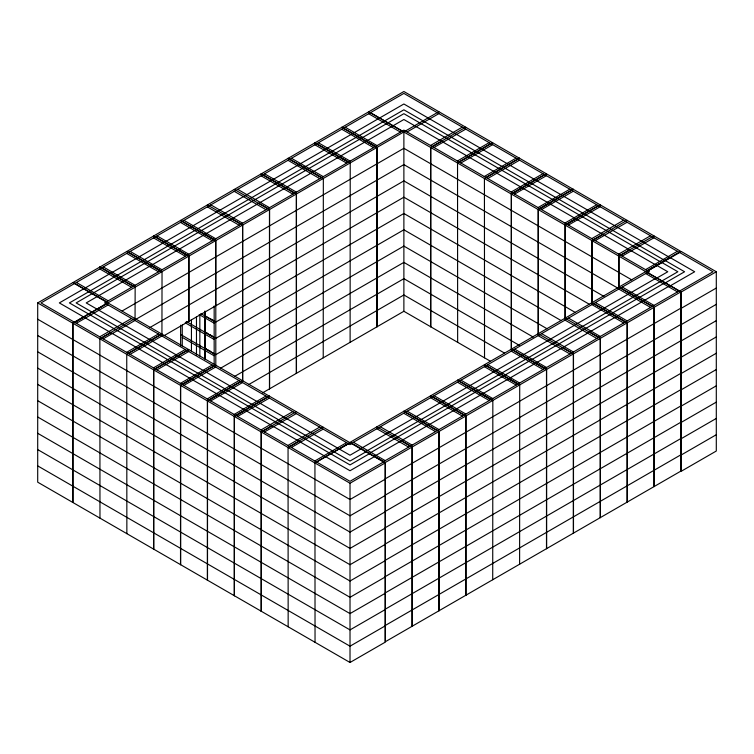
<?xml version="1.0" encoding="UTF-8"?>
<svg xmlns="http://www.w3.org/2000/svg" width="754" height="754" viewBox="0 0 754 754"><rect width="100%" height="100%" fill="white"/><g stroke="black" fill="none" stroke-linecap="round" stroke-linejoin="round"><path stroke-width="1.13" d="M97.04 296.671L86.22 302.919L97.04 309.159L106.107 303.805M647.893 270.865L656.96 265.502L667.78 271.751L656.96 278M37.7 302.919L72.667 323.108L72.667 502.371L37.7 482.183L37.7 302.919L72.884 282.599L107.85 302.919L97.04 309.159M74.523 283.551L40.989 302.919L74.316 322.156M74.731 283.438L403.88 93.402L679.052 252.27M83.703 288.848L59.33 302.919L83.487 316.859M83.901 288.735L403.88 103.995L669.986 257.623L350.11 442.306L383.55 461.608L679.26 290.874M88.746 291.76L69.415 302.919L88.529 313.947M88.944 291.638L403.88 109.811L664.943 260.535M91.997 293.758L76.135 302.919L91.884 312.005M92.308 293.579L403.88 113.694L661.578 262.477M97.341 296.492L403.88 119.518L656.546 265.389M106.314 301.902L104.57 302.919L106.21 303.862M106.521 301.788L403.88 130.112L647.366 270.686M72.667 323.108L96.927 309.102M438.847 111.696L108.274 302.674L73.091 282.486L403.88 91.507L680.692 251.318L647.262 270.62M351.656 443.672L385.2 462.909L385.2 642.182L350.016 662.493L73.091 502.616L73.091 323.353L83.911 317.104M407.094 131.969L438.885 113.609M76.305 323.306L108.095 304.955M122.157 310.959L403.88 148.302L631.843 279.913M430.515 145.484L462.306 127.134M99.726 336.831L131.516 318.471M465.736 127.209L430.657 147.464L430.657 326.736M441.58 141.281L430.76 147.53L430.76 326.793M134.947 318.556L99.867 338.81L99.971 518.139M99.971 338.866L110.791 332.627M136.144 319.178L403.88 164.598L617.846 288.132M433.984 147.482L465.774 129.132M103.194 338.829L134.985 320.478M150.027 327.453L403.88 180.894L603.963 296.416M457.395 161.007L489.186 142.647M126.606 352.344L158.397 333.994M459.073 161.978L492.513 142.676M492.616 142.732L457.537 162.987L457.65 342.316M128.284 353.315L161.724 334.013M161.827 334.079L126.747 354.333L126.861 533.662M460.864 163.005L492.654 144.655M130.074 354.352L161.865 335.992M164.023 335.681L403.88 197.199L588.978 304.06M484.275 176.521L516.066 158.17M153.486 367.867L185.277 349.517M485.962 177.492L519.393 158.189M519.497 158.255L484.426 178.51L484.53 357.839M155.173 368.838L188.604 349.536M188.707 349.602L153.637 369.846L153.637 549.119M487.744 178.528L519.534 160.178M156.955 369.875L188.745 351.515M511.165 192.044L542.955 173.693M180.376 383.39L212.166 365.04M512.843 193.015L546.273 173.712M546.386 173.778L511.306 194.023L511.306 350.016M182.053 384.361L215.484 365.059M522.23 187.84L511.41 194.089L511.41 350.082M215.597 365.115L180.517 385.369L180.517 564.642M191.441 379.187L180.63 385.435L180.63 564.699M514.633 194.051L546.424 175.691M183.844 385.388L215.635 367.038M220.762 368.103L403.88 262.383L533.229 337.066M234.645 376.387L403.88 278.678L519.346 345.341M538.045 207.567L569.836 189.216M207.256 398.913L239.046 380.553M539.723 208.538L573.163 189.235M573.266 189.301L538.186 209.546L538.186 334.107M208.933 399.884L242.373 380.582M549.119 203.363L538.299 209.612L538.299 334.173M242.477 380.638L207.397 400.892L207.397 580.165M218.33 394.71L207.51 400.958L207.51 580.222M541.513 209.574L573.304 191.214M210.724 400.911L242.515 382.561M248.641 384.606L403.88 294.974L504.36 352.995M262.524 392.891L403.88 311.279L490.477 361.27M564.925 223.09L596.716 204.739M234.136 414.436L265.926 396.076M566.612 224.061L600.043 204.758M600.146 204.815L565.076 225.069L565.076 319.357M235.823 415.397L269.253 396.095M575.999 218.886L565.18 225.135L565.18 318.263M269.357 396.161L234.287 416.415L234.287 595.679M245.21 410.233L234.39 416.472L234.39 595.745M568.393 225.088L600.184 206.737M237.604 416.434L269.395 398.084M591.815 238.613L623.605 220.253M261.025 429.95L292.816 411.599M627.036 220.338L591.956 240.592L591.956 303.447L592.06 240.649L602.88 234.409M296.247 411.684L261.167 431.938L261.167 611.202M272.09 425.746L261.28 431.995L261.28 611.268M595.283 240.611L627.074 222.26M264.494 431.957L296.284 413.597M618.695 254.126L650.485 235.776M287.905 445.473L319.696 427.122M653.916 235.861L618.836 256.115L618.836 287.538M629.769 249.932L618.949 256.172L618.949 287.604M323.127 427.207L288.056 447.452L288.16 626.791M288.16 447.518L298.98 441.269M622.163 256.134L653.954 237.783M291.374 447.48L323.164 429.12M645.575 269.649L677.365 251.299M314.795 460.996L346.576 442.645M316.473 461.966L349.903 442.664L108.058 303.033L74.627 322.335L350.016 481.325L383.55 461.966M351.76 443.248L647.366 272.58M716.3 271.751L681.116 292.062L681.116 471.335L716.3 451.024L716.3 271.751L681.333 251.563L646.15 271.751L647.686 272.76L649.43 271.751L647.79 270.799M360.93 448.545L656.649 277.811M360.827 448.969L350.016 455.218L97.247 309.281M365.973 451.457L661.692 280.724M365.869 451.882L350.016 461.033L92.205 312.194M662.003 280.912L677.865 271.751L662.116 262.656M369.328 453.399L665.047 282.665M369.337 453.757L350.016 464.916L88.84 314.135M665.254 282.91L684.585 271.751L665.471 260.714M374.37 456.311L670.089 285.577M374.38 456.67L350.016 470.732L83.798 317.038M670.297 285.823L694.67 271.751L670.513 257.811M385.294 462.494L680.909 291.826L680.909 471.09L385.294 641.758L385.294 462.494L374.484 456.245M73.091 323.353L350.016 483.229L385.2 462.909M385.294 478.79L680.909 308.122M385.2 479.214L350.016 499.525L73.091 339.649M681.116 308.367L716.3 288.047M385.294 495.086L680.909 324.418M385.2 495.51L350.016 515.821L73.091 355.945M681.116 324.663L716.3 304.343M385.294 511.382L680.909 340.714M385.2 511.806L350.016 532.117L73.091 372.24M681.116 340.959L716.3 320.648M385.294 527.677L680.909 357.01M385.2 528.102L350.016 548.412L73.091 388.536M681.116 357.255L716.3 336.944M385.294 543.973L680.909 373.305M385.2 544.397L350.016 564.718L73.091 404.832M681.116 373.55L716.3 353.24M385.294 560.279L680.909 389.601M385.2 560.693L350.016 581.014L73.091 421.128M681.116 389.846L716.3 369.535M385.294 576.574L680.909 405.906M385.2 576.999L350.016 597.309L73.091 437.433M681.116 406.152L716.3 385.831M385.294 592.87L680.909 422.202M385.2 593.294L350.016 613.605L73.091 453.729M681.116 422.447L716.3 402.127M385.294 609.166L680.909 438.498M385.2 609.59L350.016 629.901L73.091 470.025M681.116 438.743L716.3 418.432M385.294 625.462L680.909 454.794M385.2 625.886L350.016 646.197L73.091 486.321M681.116 455.039L716.3 434.728M339.196 448.969L348.48 443.738M679.684 252.515L713.011 271.751L679.477 291.119L681.116 292.062M647.79 272.703L680.909 291.826M370.45 112.704L679.156 290.931M368.697 111.818L403.88 132.007L403.88 311.279M368.659 113.731L400.449 132.091M645.688 273.551L677.478 291.902M345.247 127.256L377.038 145.607M622.276 287.067L654.057 305.427M366.284 141.215L377.104 147.464L377.104 326.736M618.949 287.095L654.133 307.283L654.133 486.547M341.92 127.275L377 147.53L377 326.793M618.836 287.151L652.276 306.454M341.816 127.341L375.247 146.644M341.779 129.254L373.569 147.614M618.808 289.074L650.589 307.425M318.358 142.779L350.148 161.13M595.387 302.59L627.177 320.94M339.404 156.738L350.224 162.987L350.11 342.316M315.04 142.798L350.11 163.043M625.386 321.977L591.956 302.674L627.253 322.797L627.253 502.07M314.927 142.855L348.367 162.157M591.918 304.597L623.709 322.948M314.889 144.777L346.68 163.128M575.095 312.344L403.88 213.495L215.804 322.081L204.984 315.832M568.507 318.113L600.297 336.463M291.478 158.293L323.268 176.653M589.543 332.08L600.363 338.32L600.363 517.593M288.151 158.321L323.334 178.51L323.23 357.839M565.076 318.197L600.259 338.386L600.259 517.659M288.047 158.378L321.477 177.68M565.038 320.111L596.829 338.471M288.009 160.3L319.8 178.651M561.108 320.563L403.88 229.791L215.804 338.376L204.984 332.128M547.225 328.848L403.88 246.087L215.804 354.672L204.984 348.423M541.617 333.636L573.408 351.986M264.597 173.816L296.388 192.166M562.663 347.594L573.483 353.843L573.483 533.116M261.27 173.835L296.454 194.023L296.454 373.296M538.186 333.72L573.37 353.909L573.37 533.172M261.167 173.901L294.597 193.203M538.149 335.634L569.939 353.994M261.129 175.823L292.92 194.174M514.737 349.159L546.527 367.509M237.708 189.339L269.498 207.689M535.783 363.117L546.603 369.366L546.603 548.639M258.754 203.307L269.574 209.546L269.574 388.819M511.41 349.177L546.49 369.422L546.49 548.695M234.277 189.424L269.461 209.612L269.461 388.885M511.306 349.234L544.737 368.536M511.269 351.157L543.059 369.507M234.24 191.337L266.03 209.697M487.857 364.672L519.647 383.032M210.828 204.862L242.618 223.212M508.893 378.64L519.713 384.889L519.61 564.218M231.874 218.82L242.684 225.069L242.684 381.062M484.53 364.7L519.61 384.945M207.397 204.947L242.581 225.135L242.581 381.119M484.426 364.757L517.857 384.059M484.388 366.68L516.179 385.03M207.359 206.86L239.15 225.21M460.967 380.195L492.758 398.546M183.948 220.385L215.729 238.735M482.013 394.163L492.833 400.402L492.72 579.741M204.984 234.343L215.804 240.592L215.804 366.312M457.65 380.214L492.72 400.468M180.621 220.404L215.701 240.649L215.701 305.841M457.537 380.28L490.977 399.582M180.517 220.46L213.947 239.763M180.479 222.383L212.27 240.733M457.499 382.203L489.289 400.553M157.058 235.898L188.849 254.258M434.087 395.718L465.878 414.069M178.104 249.866L188.924 256.115L188.924 321.298M430.76 395.737L465.944 415.925L465.944 595.198M153.741 235.927L188.811 256.172L188.811 321.364M430.657 395.803L464.087 415.105M153.627 235.983L187.058 255.286M153.59 237.906L185.38 256.256M430.619 397.716L462.409 416.076M130.178 251.421L161.969 269.772M407.207 411.241L438.998 429.591M151.224 265.389L162.035 271.628L161.931 335.719M403.88 411.26L439.064 431.448L439.064 610.721M126.851 251.44L161.931 271.694M403.776 411.326L437.207 430.628M126.747 251.506L160.178 270.809M403.739 413.239L435.529 431.59M126.71 253.429L158.5 271.779M211.384 319.291L213.373 320.431M200.847 313.57L214.051 321.195M199.15 314.531L214.051 323.127M380.318 426.755L412.108 445.114M103.298 266.944L135.079 285.295M401.364 440.722L412.184 446.971L412.184 626.235M99.971 266.963L135.155 287.151L135.051 319.809M376.887 426.839L412.07 447.028L412.07 626.301M99.858 267.029L133.298 286.332M376.849 428.762L408.64 447.113M99.83 268.942L131.611 287.302M205.427 332.146L207.416 333.296M210.394 335.012L212.383 336.161M186.238 321.43L214.051 337.49M185.248 322.797L214.051 339.432M204.428 347.867L206.417 349.017M208.406 350.167L210.394 351.307M180.621 334.484L214.051 353.786M182.261 337.368L214.051 355.728M353.438 442.278L385.228 460.637M76.408 282.467L108.199 300.818M106.418 303.985L350.016 444.624L351.76 443.606L350.016 442.721L314.936 462.975L315.04 642.304M37.7 319.215L72.667 339.404M37.7 335.511L72.667 355.7M37.7 351.807L72.667 371.995M37.7 368.103L72.667 388.291M37.7 384.399L72.667 404.587M37.7 400.694L72.667 420.892M37.7 417L72.667 437.188M37.7 433.296L72.667 453.484M37.7 449.591L72.667 469.78M37.7 465.887L72.667 486.076M654.029 307.34L654.029 486.613M627.139 322.863L627.139 502.136M465.84 415.991L465.84 595.264M438.96 431.514L438.96 610.778M350.016 483.229L350.016 662.493M296.35 194.089L296.35 373.362M214.164 305.992L214.164 364.201M204.984 311.176L204.984 358.904M204.881 311.242L204.881 358.961M199.838 315.313L199.838 356.058M196.474 316.859L196.474 355.275M191.441 319.771L191.441 351.204M182.261 324.955L182.261 345.907M180.621 325.172L180.621 346.124M153.741 369.912L153.741 549.185"/></g></svg>
